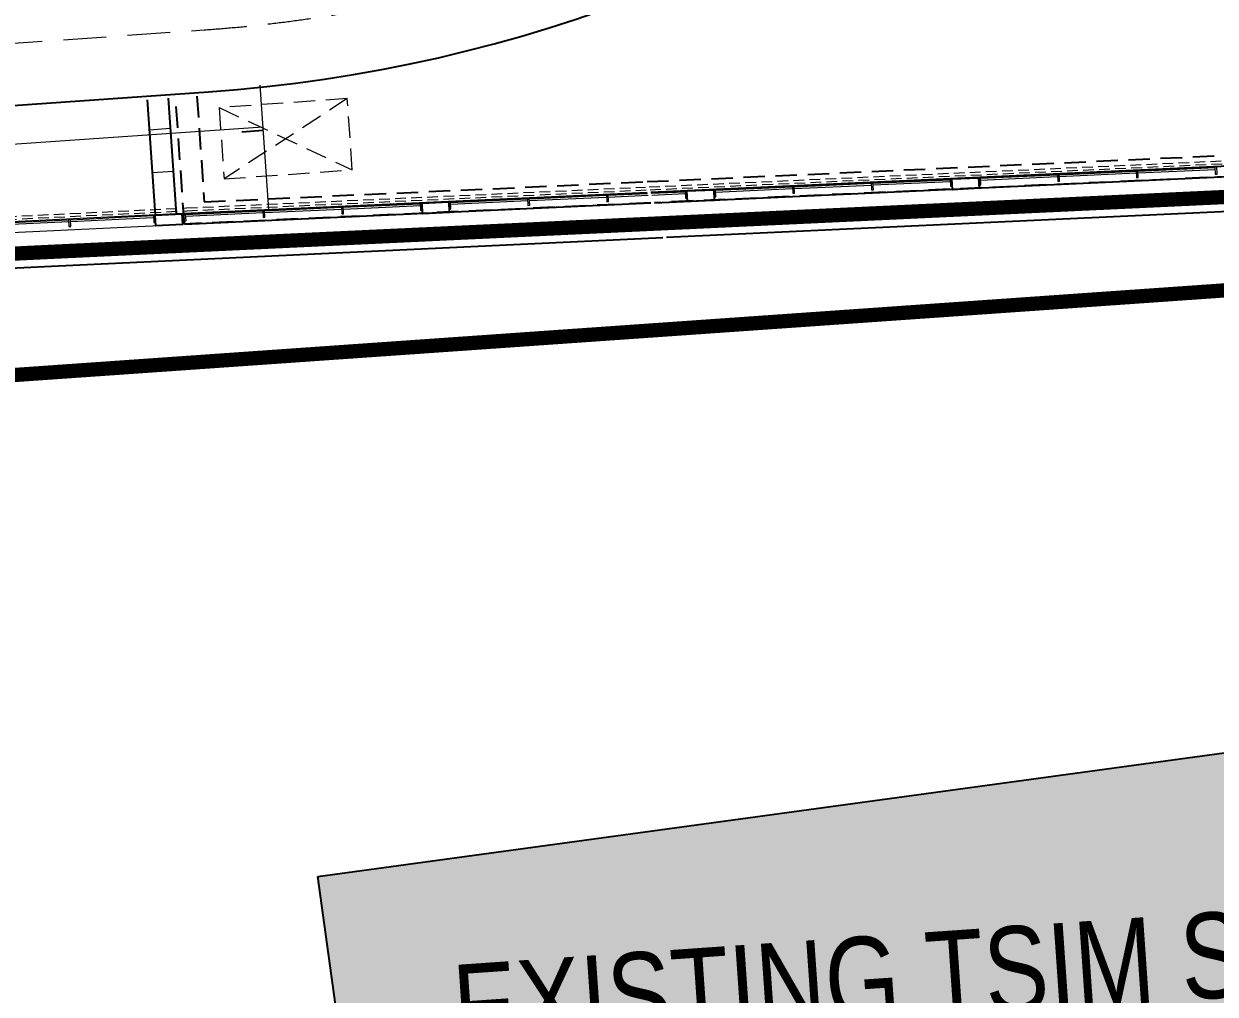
# Model space of a CAD drawing. Header units: millimetres. Extents: x 834681283 to 835686922, y 817551134 to 819407044.
# Drawn here: x 835286483 to 835303174, y 818085192 to 818098784 of the extents above; entities that cross this region are included whole.
import ezdxf
from ezdxf.xclip import XClip

# ---------------------------------------------------------------- set-up
doc = ezdxf.new("R2010")
doc.units = ezdxf.units.MM
doc.header["$LTSCALE"] = 1200
doc.header["$MEASUREMENT"] = 0
doc.header["$XCLIPFRAME"] = 0
for name, pattern in [('P01-MAGP-EVA-GREENERY$0$DOT', [0.25, 0, -0.25]), ('P01-MAGP-EVA-GREENERY$0$HIDDEN', [0.375, 0.25, -0.125]), ('P01-MAGP-EVA-GREENERY$0$HIDDEN2', [0.1875, 0.125, -0.0625]), ('P01-MAGP-P-RF$0$P01-MBDR-P-B1$0$FDA(cad v 2007)$0$HIDDENX2', [0.75, 0.5, -0.25]), ('SITE BOUNDARY$0$CENTER', [2, 1.25, -0.25, 0.25, -0.25]), ('SITE BOUNDARY$0$PHANTOM', [2.5, 1.25, -0.25, 0.25, -0.25, 0.25, -0.25])]:
    doc.linetypes.add(name, pattern=pattern)
doc.layers.get('Defpoints').update_dxf_attribs({"color": 15})
for name, color, linetype, lineweight in [('12027_SITE$0$11nw24d$0$BDYFEAT-YL', 8, 'Continuous', 0), ('AR-PLANT_AR_BS_MI_', 9, 'Continuous', 25), ('P01-MAGP-EVA-GREENERY$0$AC-DUCT', 8, 'P01-MAGP-EVA-GREENERY$0$HIDDEN2', 13), ('P01-MAGP-EVA-GREENERY$0$AR-HATCH_AR_', 8, 'Continuous', 13), ('P01-MAGP-EVA-GREENERY$0$AR-PLANT_AR_BS_MI_', 7, 'Continuous', 25), ('P01-MAGP-EVA-GREENERY$0$AR-STAIR_AR_BS_MI_', 7, 'Continuous', 18), ('P01-MAGP-EVA-GREENERY$0$AR-WA-STEEL_AR_BS_MI_', 3, 'Continuous', 0), ('P01-MAGP-EVA-GREENERY$0$DR-FLD', 8, 'Continuous', 25), ('P01-MAGP-EVA-GREENERY$0$LI-FIT', 8, 'Continuous', 25), ('P01-MAGP-EVA-GREENERY$0$RLP340', 8, 'P01-MAGP-EVA-GREENERY$0$HIDDEN2', 5), ('P01-MAGP-P-RF$0$AR-PLANT_AR_BS_MI_', 4, 'Continuous', 25), ('P01-MAGP-P-RF$0$AR-ROOF_AR_BS_MI_', 3, 'Continuous', 18), ('SITE BOUNDARY$0$AR-SIMS_BL_400', 1, 'SITE BOUNDARY$0$PHANTOM', 140)]:
    doc.layers.add(name, color=color, linetype=linetype, lineweight=lineweight)
for name, color, linetype in [('12027_SITE$0$AR-BLINE_AR_BS_', 6, 'Continuous'), ('12027_SITE$0$RLP061', 8, 'Continuous'), ('P01-MAAN-P-EVA$0$AW-TXT-FS', 4, 'Continuous'), ('P01-MAGP-EVA-GREENERY$0$SURFACE CHANNEL', 8, 'Continuous'), ('SITE BOUNDARY$0$XIQU-RLP0830A', 6, 'Continuous')]:
    doc.layers.add(name, color=color, linetype=linetype)
doc.styles.add('P01-MAAN-P-EVA$0$ARIAL', font='arial.ttf', dxfattribs={"width": 0.8})

# ---------------------------------------------------------------- blocks, each defined once
blk = doc.blocks.new('P01-MAGP-P-RF')
at = {"layer": 'P01-MAGP-P-RF$0$AR-PLANT_AR_BS_MI_', "lineweight": 13}
blk.add_lwpolyline([(835319975, 818155651, 0.520567), (835304583, 818174660), (835238735, 818170057, 0.414214), (835224882, 818154122), (835228069, 818108533, 0.414214), (835244004, 818094681), (835289068, 818097831, 0.315299), (835307728, 818112941)], format="xyb", close=True, dxfattribs=at)
at = {"layer": 'P01-MAGP-P-RF$0$AR-ROOF_AR_BS_MI_', "linetype": 'P01-MAGP-P-RF$0$P01-MBDR-P-B1$0$FDA(cad v 2007)$0$HIDDENX2'}
blk.add_lwpolyline([(835319139, 818155891, 0.520567), (835304643, 818173792), (835238795, 818169189, 0.414214), (835225750, 818154183), (835228937, 818108594, 0.414214), (835243943, 818095549), (835289007, 818098699, 0.315299), (835306891, 818113181)], format="xyb", close=True, dxfattribs=at)
blk = doc.blocks.new('SITE BOUNDARY')
at = {"layer": 'SITE BOUNDARY$0$AR-SIMS_BL_400', "ltscale": 3, "const_width": 0.2}
blk.add_lwpolyline([(835205.968, 818187.322), (835227.402, 818191.142, 0.049194), (835256.687, 818199.396), (835258.823, 818200.232), (835285.938, 818202.051), (835285.973, 818201.416), (835309.272, 818202.672), (835309.221, 818203.614), (835336.548, 818205.448), (835336.791, 818204.998), (835338.006, 818193.445), (835338.387, 818177.043), (835337.676, 818162.317), (835336.374, 818150.707), (835335.943, 818146.535), (835335.078, 818138.01), (835334.561, 818125.55), (835334.745, 818110.371), (835335.616, 818097.309), (835212.761, 818088.72)], format="xyb", close=True, dxfattribs=at)
at = {"layer": 'SITE BOUNDARY$0$XIQU-RLP0830A', "color": 212, "linetype": 'SITE BOUNDARY$0$CENTER', "ltscale": 0.8, "true_color": 0xb300b3, "const_width": 0.2}
blk.add_lwpolyline([(835253.314, 818083.375), (835255.096, 818094.048), (835286.86, 818095.59), (835320.039, 818097.139), (835327.592, 818097.492), (835329.544, 818097.583), (835329.376, 818099.841, -0.055342), (835330.426, 818151.492, 0.064638), (835330.914, 818205.072)], format="xyb", dxfattribs=at)
blk = doc.blocks.new('P01-MAAN-P-EVA')
at = {"layer": 'P01-MAAN-P-EVA$0$AW-TXT-FS', "style": 'P01-MAAN-P-EVA$0$ARIAL', "width": 0.8}
blk.add_text('EXISTING TSIM SHA TSUI', height=1200, rotation=3.96433, dxfattribs=at).set_placement((835292546.1, 818084399.7))
blk = doc.blocks.new('P01-MAGP-EVA-GREENERY')
at = {"layer": 'P01-MAGP-EVA-GREENERY$0$AR-HATCH_AR_'}
h = blk.add_hatch(dxfattribs=at)
h.set_pattern_fill('_USER', color=256, scale=600, angle=90, pattern_type=0)
h.set_pattern_definition([(184, (835288622.8, 818096122.9), (41.84, -598.54), [])])
h.paths.add_polyline_path([(835288452, 818098570), (835288152, 818098549), (835288324, 818096102), (835288623, 818096123)])
at = {"color": 4}
blk.add_line((835289834, 818097288), (835289535, 818097267), dxfattribs=at)
at = {"layer": 'P01-MAGP-EVA-GREENERY$0$AC-DUCT', "ltscale": 2}
for p, q in [((835291015, 818097736), (835289289, 818096612)), ((835289219, 818097610), (835291085, 818096738))]:
    blk.add_line(p, q, dxfattribs=at)
blk.add_lwpolyline([(835289289, 818096612), (835291085, 818096738), (835291015, 818097736), (835289219, 818097610)], close=True, dxfattribs=at)
at = {"layer": 'P01-MAGP-EVA-GREENERY$0$AR-PLANT_AR_BS_MI_'}
for p, q in [((835288722, 818096128), (835329568, 818097984)), ((835288733, 818095979), (835329574, 818097834))]:
    blk.add_line(p, q, dxfattribs=at)
at = {"layer": 'P01-MAGP-EVA-GREENERY$0$AR-PLANT_AR_BS_MI_', "ltscale": 0.15}
for p, q in [((835286860, 818095591), (835313395, 818096830)), ((835286869, 818095391), (835313205, 818096621)), ((835255098, 818094049), (835286860, 818095591)), ((835255267, 818093857), (835286869, 818095391))]:
    blk.add_line(p, q, dxfattribs=at)
at = {"layer": 'P01-MAGP-EVA-GREENERY$0$AR-PLANT_AR_BS_MI_', "linetype": 'P01-MAGP-EVA-GREENERY$0$HIDDEN'}
blk.add_lwpolyline([(835289010, 818096291), (835329561, 818098134), (835329574, 818097834), (835288733, 818095979), (835288479, 818099607), (835288779, 818099628), (835289010, 818096291)], close=True, dxfattribs=at)
at = {"layer": 'P01-MAGP-EVA-GREENERY$0$AR-STAIR_AR_BS_MI_', "ltscale": 0.15}
blk.add_line((835289658, 818099807), (835289911, 818096184), dxfattribs=at)
at = {"layer": 'P01-MAGP-EVA-GREENERY$0$AR-STAIR_AR_BS_MI_'}
for p, q in [((835289830, 818097338), (835269680, 818095930)), ((835299884, 818096620), (835300963, 818096669)), ((835299886, 818096595), (835300964, 818096644)), ((835300988, 818096671), (835302067, 818096720)), ((835300989, 818096646), (835302068, 818096695)), ((835302092, 818096721), (835303171, 818096770)), ((835302093, 818096696), (835303172, 818096745)), ((835296173, 818096452), (835297252, 818096501)), ((835296174, 818096427), (835297253, 818096476)), ((835297277, 818096502), (835298356, 818096551)), ((835297278, 818096477), (835298357, 818096526)), ((835298381, 818096552), (835299460, 818096601)), ((835298382, 818096527), (835299461, 818096576)), ((835292462, 818096283), (835293541, 818096332)), ((835292463, 818096258), (835293542, 818096307)), ((835293566, 818096333), (835294645, 818096382)), ((835293567, 818096308), (835294646, 818096357)), ((835294670, 818096383), (835295749, 818096432)), ((835294671, 818096358), (835295750, 818096408)), ((835288751, 818096115), (835289830, 818096164)), ((835288752, 818096090), (835289831, 818096139)), ((835289855, 818096165), (835290934, 818096214)), ((835289856, 818096140), (835290935, 818096189)), ((835290959, 818096215), (835292037, 818096264)), ((835290960, 818096190), (835292039, 818096239)), ((835288722, 818096128), (835262637, 818094866)), ((835288680, 818095970), (835262646, 818094710)), ((835287110, 818096035), (835285947, 818095979)), ((835287112, 818096010), (835285948, 818095954)), ((835288299, 818096093), (835287135, 818096036)), ((835288300, 818096068), (835287136, 818096011))]:
    blk.add_line(p, q, dxfattribs=at)
at = {"layer": 'P01-MAGP-EVA-GREENERY$0$AR-WA-STEEL_AR_BS_MI_', "color": 7}
for points in [[(835300968, 818096578), (835300993, 818096580), (835300988, 818096680), (835300963, 818096678)], [(835302071, 818096629), (835302096, 818096630), (835302092, 818096730), (835302067, 818096728)], [(835303175, 818096679), (835303200, 818096680), (835303195, 818096780), (835303170, 818096779)], [(835297256, 818096410), (835297281, 818096411), (835297277, 818096511), (835297252, 818096510)], [(835298360, 818096460), (835298385, 818096461), (835298380, 818096561), (835298355, 818096560)], [(835299464, 818096510), (835299489, 818096511), (835299484, 818096611), (835299459, 818096610)], [(835299864, 818096529), (835299889, 818096531), (835299884, 818096631), (835299859, 818096629)], [(835293545, 818096241), (835293570, 818096242), (835293565, 818096342), (835293540, 818096341)], [(835294649, 818096291), (835294674, 818096293), (835294669, 818096392), (835294644, 818096391)], [(835295753, 818096342), (835295778, 818096343), (835295773, 818096443), (835295748, 818096441)], [(835296152, 818096361), (835296177, 818096362), (835296173, 818096462), (835296148, 818096461)], [(835289834, 818096073), (835289859, 818096074), (835289854, 818096174), (835289829, 818096173)], [(835290938, 818096123), (835290963, 818096124), (835290958, 818096224), (835290933, 818096223)], [(835292042, 818096173), (835292067, 818096174), (835292062, 818096274), (835292037, 818096273)], [(835292441, 818096192), (835292466, 818096193), (835292461, 818096293), (835292436, 818096292)], [(835287115, 818095944), (835287140, 818095945), (835287135, 818096045), (835287110, 818096044)], [(835288303, 818096002), (835288328, 818096003), (835288323, 818096103), (835288298, 818096102)], [(835288703, 818096021), (835288728, 818096022), (835288723, 818096122), (835288698, 818096121)], [(835288730, 818096022), (835288755, 818096024), (835288750, 818096124), (835288725, 818096122)]]:
    blk.add_lwpolyline(points, close=True, dxfattribs=at)
at = {"layer": 'P01-MAGP-EVA-GREENERY$0$DR-FLD'}
blk.add_lwpolyline([(835307425, 818114716), (835306983, 818113166, -0.00031), (835306982, 818113165, -0.315299), (835289006, 818098609), (835287654, 818098514)], format="xyb", dxfattribs=at)
at = {"layer": 'P01-MAGP-EVA-GREENERY$0$DR-FLD', "linetype": 'P01-MAGP-EVA-GREENERY$0$DOT', "const_width": 750}
blk.add_lwpolyline([(835269561, 818097625), (835287628, 818098888)], dxfattribs=at)
at = {"layer": 'P01-MAGP-EVA-GREENERY$0$DR-FLD'}
blk.add_lwpolyline([(835262504, 818096756), (835287654, 818098514)], dxfattribs=at)
blk.add_lwpolyline([(835288452, 818098570), (835288152, 818098549), (835288324, 818096102), (835288623, 818096123)], close=True, dxfattribs=at)
at = {"layer": 'P01-MAGP-EVA-GREENERY$0$LI-FIT'}
for points in [[(835299484, 818096611), (835299859, 818096629), (835299866, 818096480), (835299492, 818096461)], [(835295773, 818096443), (835296148, 818096461), (835296155, 818096311), (835295780, 818096293)], [(835292062, 818096274), (835292436, 818096292), (835292444, 818096142), (835292069, 818096124)], [(835288323, 818096103), (835288698, 818096121), (835288705, 818095971), (835288331, 818095953)]]:
    blk.add_lwpolyline(points, close=True, dxfattribs=at)
at = {"layer": 'P01-MAGP-EVA-GREENERY$0$RLP340'}
for p, q in [((835288764, 818096205), (835329575, 818098059)), ((835288765, 818096165), (835329576, 818098019)), ((835262633, 818094941), (835288763, 818096205)), ((835262635, 818094901), (835288765, 818096165))]:
    blk.add_line(p, q, dxfattribs=at)
for radius in [70, 30]:
    blk.add_arc((835288767, 818096135), radius, 92.6014, 92.7706, dxfattribs=at)
at = {"layer": 'P01-MAGP-EVA-GREENERY$0$SURFACE CHANNEL', "linetype": 'P01-MAGP-EVA-GREENERY$0$HIDDEN'}
blk.add_line((835243938, 818095634), (835289002, 818098784), dxfattribs=at)
blk = doc.blocks.new('12027_SITE')
at = {"layer": '12027_SITE$0$RLP061'}
h = blk.add_hatch(color=253, dxfattribs=at)
h.dxf.hatch_style = 1
h.paths.add_polyline_path([(835290.6004, 818086.84181), (835315.38133, 818090.21829), (835316.23082, 818083.92535), (835291.47405, 818080.51353)])
at = {"layer": '12027_SITE$0$11nw24d$0$BDYFEAT-YL', "linetype": 'Continuous', "flags": 128}
blk.add_lwpolyline([(835297.8635, 818081.44595), (835291.47552, 818080.50283), (835290.6084, 818086.79481), (835290.6004, 818086.84181), (835292.13739, 818087.05384)], dxfattribs=at)
at = {"layer": '12027_SITE$0$AR-BLINE_AR_BS_'}
blk.add_lwpolyline([(835290.6004, 818086.84181), (835315.38133, 818090.21829), (835316.23082, 818083.92535), (835291.47405, 818080.51353)], close=True, dxfattribs=at)
at = {"layer": 'Defpoints'}
blk.add_lwpolyline([(835304.58267, 818174.66028), (835238.73467, 818170.05694, 0.41421356), (835224.88222, 818154.12209), (835228.06927, 818108.53336, 0.41421356), (835244.00411, 818094.6809), (835289.06814, 818097.83127, 0.3152987), (835307.72761, 818112.94085), (835319.97543, 818155.65111, 0.52056715), (835304.58267, 818174.66028)], format="xyb", close=True, dxfattribs=at)

msp = doc.modelspace()

# ---------------------------------------------------------------- linework, layer by layer
at = {"layer": 'AR-PLANT_AR_BS_MI_', "lineweight": 13}
msp.add_lwpolyline([(835319975.4, 818155651.1, 0.5205672), (835304582.7, 818174660.3), (835238734.7, 818170056.9, 0.4142136), (835224882.2, 818154122.1), (835228069.3, 818108533.4, 0.4142136), (835244004.1, 818094680.9), (835289068.1, 818097831.3, 0.3152987), (835307727.6, 818112940.9)], format="xyb", close=True, dxfattribs=at)

# ---------------------------------------------------------------- block references
ref = msp.add_blockref('SITE BOUNDARY', (0, 0), dxfattribs=dict(xscale=1000, yscale=1000, zscale=1000))
XClip(ref).set_block_clipping_path([(835171.4179906907, 818003.0079180738), (835381.5676709538, 818003.0079180738), (835380.9419443216, 818241.1415228392), (835171.4179906907, 818241.1415228392)])
ref = msp.add_blockref('12027_SITE', (0, 0), dxfattribs=dict(xscale=1000, yscale=1000, zscale=1000))
XClip(ref).set_block_clipping_path([(835171.4179906907, 818003.0079180738), (835381.5676709538, 818241.1415228392)])
ref = msp.add_blockref('P01-MAGP-EVA-GREENERY', (0, 0))
XClip(ref).set_block_clipping_path([(835304579.1843739748, 818174710.1626656055), (835305796.1658229828, 818174873.3149367571), (835307662.0338196754, 818174689.8070785999), (835310520.3633885384, 818174065.1796945333), (835313081.8681743145, 818173026.5659970045), (835315581.7919986248, 818171259.1109881401), (835317651.2761323452, 818169000.3924677372), (835319046.8494220972, 818167007.0337247849), (835320133.4085228443, 818164236.8954862356), (835320669.2049217224, 818161588.3395450115), (835320843.1778568029, 818158211.3686239719), (835320023.4914252758, 818155637.3225638866), (835307775.6753731966, 818112927.0695824623), (835307486.5656324625, 818111403.7745717764), (835306472.3023188114, 818108849.5676202774), (835303557.4701333046, 818104111.4948183298), (835299124.0129835606, 818101088.6384549141), (835297415.7114913464, 818099718.8653644323), (835294427.9237889051, 818098869.5449544191), (835299696.7221286297, 818083540.2194343805), (835299696.7221286297, 818003007.9180737734), (835381567.6709537506, 818003007.9180737734), (835381567.6709537506, 818241141.5228391886), (835171417.9906907082, 818241141.5228391886), (835171417.9906907082, 818003007.9180737734), (835299646.7221286297, 818003007.9180737734), (835299646.7221286297, 818083531.8665624857), (835294380.619469285, 818098853.34912467), (835289071.624658823, 818097781.3911836147), (835244007.6001352072, 818094631.0239012241), (835243402.3726704121, 818094599.0591453314), (835242636.0318140984, 818094583.6296563148), (835241827.5000405312, 818094619.5304664373), (835240278.7908782959, 818094803.1013474464), (835238615.9808831215, 818095198.6516088247), (835236837.1062445641, 818095894.4355551004), (835235914.8181660175, 818096333.9795084), (835235308.0351868868, 818096662.1879467964), (835233986.3356232643, 818097536.8864938021), (835232722.9095510244, 818098548.7006295919), (835231238.5995907784, 818100145.3524557352), (835230243.8710234165, 818101523.0034087896), (835229459.3735334873, 818102997.1350084543), (835228749.5628561974, 818104567.9919320345), (835228038.0088664293, 818107442.8705242872), (835228019.3892208338, 818108529.8695997), (835224832.3401603699, 818154118.6039062738), (835224786.1936964989, 818154547.7584284544), (835224773.2807815075, 818155026.8918851614), (835224783.5408297777, 818155896.203827858), (835224816.960060358, 818156261.0471076965), (835224880.3945835829, 818156930.3651428223), (835224980.8038678169, 818157693.5020338297), (835225188.099565506, 818158657.4187650681), (835225368.2602261305, 818159369.9037799835), (835225838.1759520769, 818160711.976451993), (835226139.2108690739, 818161405.4137219191), (835226545.7954304218, 818162235.3437660933), (835227243.4511545897, 818163421.3939791918), (835227831.7674248219, 818164241.3849411011), (835228201.1016024351, 818164708.4587804079), (835228901.1138991117, 818165512.9794739485), (835229693.7146910429, 818166280.4427016973), (835231339.2155919075, 818167719.4297661781), (835233198.9440969229, 818168772.0604982376), (835234724.5905447006, 818169505.6878428459), (835236291.5872612, 818169941.2428172827), (835238731.1858590841, 818170106.8148210049)])
msp.add_blockref('P01-MAGP-P-RF', (0, 0))

# ---------------------------------------------------------------- next in the draw order: block references
msp.add_blockref('P01-MAAN-P-EVA', (0, 0))

doc.saveas('drawing.dxf')
